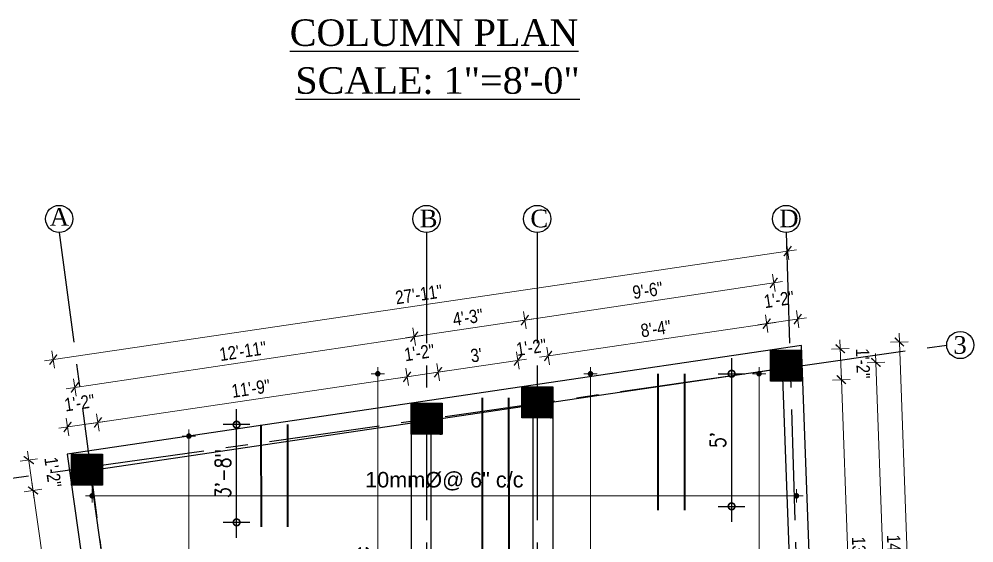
# Model space of a CAD drawing. Header units: inches. Extents: x -9998782 to 66725, y -6520505 to 8308.
# Drawn here: x -4999914.1 to -4999482.8, y -3258080.6 to -3257843.9 of the extents above; entities that cross this region are included whole.
import ezdxf
from ezdxf.enums import TextEntityAlignment as Align

# ---------------------------------------------------------------- set-up
doc = ezdxf.new("R2010")
doc.units = ezdxf.units.IN
doc.header["$LTSCALE"] = 2
doc.header["$MEASUREMENT"] = 0
doc.header["$PDMODE"] = 34
doc.linetypes.add('ACAD_ISO02W100', pattern=[15, 12, -3])
doc.linetypes.add('CENTER', pattern=[2, 1.25, -0.25, 0.25, -0.25])
doc.layers.get('0').update_dxf_attribs({"linetype": 'CONTINUOUS'})
doc.layers.get('DEFPOINTS').update_dxf_attribs({"color": 141, "linetype": 'CONTINUOUS'})
for name, color, linetype, lineweight in [('1', 7, 'CONTINUOUS', 13), ('DIM 1-100', 4, 'CONTINUOUS', 13), ('DIM_LINE', 173, 'CONTINUOUS', 20), ('HATCH', 60, 'ACAD_ISO02W100', 13), ('ST-REINFOR', 201, 'CONTINUOUS', 40), ('TEXT', 181, 'CONTINUOUS', 25), ('Toilet', 7, 'CONTINUOUS', 25)]:
    doc.layers.add(name, color=color, linetype=linetype, lineweight=lineweight)
for name, color, linetype in [('A-Hatch', 7, 'CONTINUOUS'), ('column', 4, 'CONTINUOUS'), ('WAll', 20, 'CONTINUOUS')]:
    doc.layers.add(name, color=color, linetype=linetype)
doc.styles.add('ordinary', font='times.ttf')
doc.styles.add('ramon', font='arial.ttf')
doc.styles.add('ROMANS', font='Romans.shx', dxfattribs={"width": 0.8})
doc.styles.get("Standard").update_dxf_attribs({"font": 'ARIALN.TTF'})
doc.dimstyles.new('1 by 96', dxfattribs={"dimtxt": 6, "dimasz": 4, "dimexe": 4, "dimexo": 4, "dimgap": 2, "dimtad": 1, "dimdec": 0, "dimzin": 0, "dimdsep": 46, "dimlunit": 4, "dimtxsty": 'Standard', "dimblk": 'ARCHTICK', "dimcen": 0, "dimdle": 4, "dimadec": 0, "dimazin": 0, "dimtfac": 1, "dimtdec": 0, "dimtix": 1, "dimtofl": 0, "dimtmove": 1, "dimatfit": 3, "dimldrblk": 'ARCHTICK', "dimfxl": 4, "dimfxlon": 1, "dimtolj": 1, "dimtzin": 0, "dimlwd": -1, "dimlwe": -1, "dimarcsym": 0})
doc.dimstyles.new('8 SCALE', dxfattribs={"dimscale": 0, "dimtxt": 7, "dimasz": 6, "dimexe": 6, "dimexo": 2, "dimgap": 2, "dimtad": 1, "dimdec": 0, "dimzin": 0, "dimdsep": 46, "dimlunit": 4, "dimtxsty": 'ROMANS', "dimblk": 'DOTSMALL', "dimcen": 0, "dimdle": 7, "dimclrd": 8, "dimclre": 8, "dimclrt": 3, "dimadec": 0, "dimazin": 0, "dimtfac": 1, "dimtdec": 0, "dimtofl": 0, "dimtmove": 2, "dimatfit": 3, "dimfxl": 6, "dimfxlon": 1, "dimtolj": 1, "dimtzin": 0, "dimarcsym": 0})
doc.dimstyles.new('S8', dxfattribs={"dimtxt": 7, "dimasz": 2, "dimexe": 6, "dimexo": 18, "dimgap": 1.9375, "dimtad": 1, "dimdec": 1, "dimzin": 3, "dimdsep": 46, "dimlunit": 4, "dimtxsty": 'ramon', "dimblk": 'dot 2', "dimcen": 0.09375, "dimse1": 1, "dimse2": 1, "dimclrd": 1, "dimclre": 1, "dimclrt": 256, "dimadec": 0, "dimazin": 0, "dimtfac": 0.75, "dimtdec": 1, "dimtix": 1, "dimtmove": 1, "dimatfit": 3, "dimldrblk": 'DOT', "dimfxl": 1, "dimtolj": 1, "dimtzin": 0, "dimlwd": 9, "dimlwe": 9, "dimarcsym": 0})

# ---------------------------------------------------------------- blocks, each defined once
blk = doc.blocks.new('_ArchTick')
at = {"color": 0, "linetype": 'ByBlock', "const_width": 0.15}
blk.add_lwpolyline([(-0.5, -0.5), (0.5, 0.5)], dxfattribs=at)
blk = doc.blocks.new('*D639')
at = {"layer": 'DEFPOINTS', "color": 0, "ltscale": 0.5}
for p in [(-4999907.8, -3258056.93), (-4999890.4, -3258054.48), (-4999872.54, -3258167.23)]:
    blk.add_point(p, dxfattribs=at)
at = {"layer": 'DIM 1-100', "color": 0, "ltscale": 0.5}
for p, q in [((-4999891.32, -3258173.91), (-4999908.36, -3258052.97)), ((-4999903.84, -3258056.38), (-4999911.76, -3258057.49)), ((-4999887.92, -3258169.39), (-4999895.84, -3258170.51))]:
    blk.add_line(p, q, dxfattribs=at)
at = {"layer": 'DIM 1-100', "color": 0, "ltscale": 0.5, "xscale": 4, "yscale": 4, "zscale": 4}
for p, rotation in [((-4999907.8, -3258056.93), 98.01894551890386), ((-4999891.88, -3258169.95), 278.0189455189039)]:
    blk.add_blockref('_ArchTick', p, dxfattribs=dict(at, rotation=rotation))
at = {"layer": 'DIM 1-100', "color": 0, "ltscale": 0.5, "insert": (-4999894.82, -3258112.74), "char_height": 6, "attachment_point": 5, "rotation": 278.0189}
blk.add_mtext('\\A1;9\'-6"', dxfattribs=at)
blk = doc.blocks.new('*D640')
at = {"layer": 'DEFPOINTS', "color": 0, "ltscale": 0.5}
for p in [(-4999909.73, -3258043.21), (-4999890.4, -3258040.48), (-4999890.4, -3258054.48)]:
    blk.add_point(p, dxfattribs=at)
at = {"layer": 'DIM 1-100', "color": 0, "ltscale": 0.5}
for p, q in [((-4999907.24, -3258060.89), (-4999910.29, -3258039.25)), ((-4999905.77, -3258042.65), (-4999913.69, -3258043.76)), ((-4999903.84, -3258056.38), (-4999911.76, -3258057.49))]:
    blk.add_line(p, q, dxfattribs=at)
at = {"layer": 'DIM 1-100', "color": 0, "ltscale": 0.5, "xscale": 4, "yscale": 4, "zscale": 4}
for p, rotation in [((-4999909.73, -3258043.21), 98.01894551890386), ((-4999907.8, -3258056.93), 278.0189455189039)]:
    blk.add_blockref('_ArchTick', p, dxfattribs=dict(at, rotation=rotation))
at = {"layer": 'DIM 1-100', "color": 0, "ltscale": 0.5, "insert": (-4999898.84, -3258048.67), "char_height": 6, "attachment_point": 5, "rotation": 278.0189}
blk.add_mtext('\\A1;1\'-2"', dxfattribs=at)
blk = doc.blocks.new('*D645')
at = {"layer": 'DEFPOINTS', "color": 0, "ltscale": 0.5}
for p in [(-4999883.4, -3258047.48), (-4999923.03, -3258053.07), (-4999865.54, -3258174.23)]:
    blk.add_point(p, dxfattribs=at)
at = {"layer": 'DIM 1-100', "color": 0, "ltscale": 0.5}
for p, q in [((-4999919.07, -3258052.51), (-4999926.99, -3258053.62)), ((-4999904.61, -3258183.77), (-4999923.59, -3258049.1)), ((-4999901.21, -3258179.25), (-4999909.13, -3258180.37))]:
    blk.add_line(p, q, dxfattribs=at)
at = {"layer": 'DIM 1-100', "color": 0, "ltscale": 0.5, "xscale": 4, "yscale": 4, "zscale": 4}
for p, rotation in [((-4999923.03, -3258053.07), 98.01894551879843), ((-4999905.17, -3258179.81), 278.0189455187984)]:
    blk.add_blockref('_ArchTick', p, dxfattribs=dict(at, rotation=rotation))
at = {"layer": 'DIM 1-100', "color": 0, "ltscale": 0.5, "insert": (-4999909.09, -3258115.73), "char_height": 6, "attachment_point": 5, "rotation": 278.0189}
blk.add_mtext('\\A1;10\'-8"', dxfattribs=at)
blk = doc.blocks.new('*D646')
at = {"layer": 'DEFPOINTS', "color": 0, "ltscale": 0.5}
for p in [(-4999892.37, -3258040.48), (-4999852.33, -3258324.73), (-4999899, -3258331.3)]:
    blk.add_point(p, dxfattribs=at)
at = {"layer": 'DIM 1-100', "color": 0, "ltscale": 0.5}
for p, q in [((-4999939.6, -3258043.1), (-4999898.44, -3258335.26)), ((-4999935.08, -3258046.5), (-4999943.01, -3258047.62)), ((-4999895.04, -3258330.74), (-4999902.96, -3258331.86))]:
    blk.add_line(p, q, dxfattribs=at)
at = {"layer": 'DIM 1-100', "color": 0, "ltscale": 0.5, "xscale": 4, "yscale": 4, "zscale": 4}
for p, rotation in [((-4999939.04, -3258047.06), 98.01894551889016), ((-4999899, -3258331.3), 278.0189455188902)]:
    blk.add_blockref('_ArchTick', p, dxfattribs=dict(at, rotation=rotation))
at = {"layer": 'DIM 1-100', "color": 0, "ltscale": 0.5, "insert": (-4999914.01, -3258188.47), "char_height": 6, "attachment_point": 5, "rotation": 278.0189}
blk.add_mtext('\\A1;23\'-11"', dxfattribs=at)
blk = doc.blocks.new('*D653')
at = {"layer": 'DEFPOINTS', "color": 0, "ltscale": 0.5}
for p in [(-4999560.65, -3258007.54), (-4999542.69, -3258006.88), (-4999554.16, -3258167.23)]:
    blk.add_point(p, dxfattribs=at)
at = {"layer": 'DIM 1-100', "color": 0, "ltscale": 0.5}
for p, q in [((-4999536.65, -3258170.58), (-4999542.84, -3258002.88)), ((-4999546.69, -3258007.03), (-4999538.69, -3258006.73)), ((-4999540.79, -3258166.73), (-4999532.8, -3258166.44))]:
    blk.add_line(p, q, dxfattribs=at)
at = {"layer": 'DIM 1-100', "color": 0, "ltscale": 0.5, "xscale": 4, "yscale": 4, "zscale": 4}
for p, rotation in [((-4999542.69, -3258006.88), 92.11435361990641), ((-4999536.79, -3258166.58), 272.1143536199064)]:
    blk.add_blockref('_ArchTick', p, dxfattribs=dict(at, rotation=rotation))
at = {"layer": 'DIM 1-100', "color": 0, "ltscale": 0.5, "insert": (-4999534.68, -3258086.55), "char_height": 6, "attachment_point": 5, "rotation": 272.1144}
blk.add_mtext('\\A1;13\'-4"', dxfattribs=at)
blk = doc.blocks.new('*D654')
at = {"layer": 'DEFPOINTS', "color": 0, "ltscale": 0.5}
for p in [(-4999560.65, -3257993.54), (-4999543.21, -3257992.9), (-4999560.65, -3258007.54)]:
    blk.add_point(p, dxfattribs=at)
at = {"layer": 'DIM 1-100', "color": 0, "ltscale": 0.5}
for p, q in [((-4999542.54, -3258010.88), (-4999543.35, -3257988.9)), ((-4999547.2, -3257993.05), (-4999539.21, -3257992.75)), ((-4999546.69, -3258007.03), (-4999538.69, -3258006.73))]:
    blk.add_line(p, q, dxfattribs=at)
at = {"layer": 'DIM 1-100', "color": 0, "ltscale": 0.5, "xscale": 4, "yscale": 4, "zscale": 4}
for p, rotation in [((-4999543.21, -3257992.9), 92.11435361990641), ((-4999542.69, -3258006.88), 272.1143536199064)]:
    blk.add_blockref('_ArchTick', p, dxfattribs=dict(at, rotation=rotation))
at = {"layer": 'DIM 1-100', "color": 0, "ltscale": 0.5, "insert": (-4999532.93, -3257999.52), "char_height": 6, "attachment_point": 5, "rotation": 272.1144}
blk.add_mtext('\\A1;1\'-2"', dxfattribs=at)
blk = doc.blocks.new('*D656')
at = {"layer": 'DEFPOINTS', "color": 0, "ltscale": 0.5}
for p in [(-4999567.65, -3258000.54), (-4999527.11, -3257999.05), (-4999561.16, -3258174.23)]:
    blk.add_point(p, dxfattribs=at)
at = {"layer": 'DIM 1-100', "color": 0, "ltscale": 0.5}
for p, q in [((-4999520.55, -3258176.73), (-4999527.26, -3257995.05)), ((-4999531.1, -3257999.19), (-4999523.11, -3257998.9)), ((-4999524.69, -3258172.88), (-4999516.7, -3258172.58))]:
    blk.add_line(p, q, dxfattribs=at)
at = {"layer": 'DIM 1-100', "color": 0, "ltscale": 0.5, "xscale": 4, "yscale": 4, "zscale": 4}
for p, rotation in [((-4999527.11, -3257999.05), 92.11435361969787), ((-4999520.7, -3258172.73), 272.1143536196979)]:
    blk.add_blockref('_ArchTick', p, dxfattribs=dict(at, rotation=rotation))
at = {"layer": 'DIM 1-100', "color": 0, "ltscale": 0.5, "insert": (-4999518.84, -3258085.7), "char_height": 6, "attachment_point": 5, "rotation": 272.1144}
blk.add_mtext('\\A1;14\'-6"', dxfattribs=at)
blk = doc.blocks.new('*D657')
at = {"layer": 'DEFPOINTS', "color": 0, "ltscale": 0.5}
for p in [(-4999560.65, -3257991.48), (-4999516.48, -3257989.84), (-4999548.35, -3258324.73)]:
    blk.add_point(p, dxfattribs=at)
at = {"layer": 'DIM 1-100', "color": 0, "ltscale": 0.5}
for p, q in [((-4999504.03, -3258327.09), (-4999516.62, -3257985.85)), ((-4999520.47, -3257989.99), (-4999512.48, -3257989.7)), ((-4999508.17, -3258323.24), (-4999500.18, -3258322.95))]:
    blk.add_line(p, q, dxfattribs=at)
at = {"layer": 'DIM 1-100', "color": 0, "ltscale": 0.5, "xscale": 4, "yscale": 4, "zscale": 4}
for p, rotation in [((-4999516.48, -3257989.84), 92.11435361988767), ((-4999504.17, -3258323.1), 272.1143536198877)]:
    blk.add_blockref('_ArchTick', p, dxfattribs=dict(at, rotation=rotation))
at = {"layer": 'DIM 1-100', "color": 0, "ltscale": 0.5, "insert": (-4999505.27, -3258156.28), "char_height": 6, "attachment_point": 5, "rotation": 272.1144}
blk.add_mtext('\\A1;27\'-9"', dxfattribs=at)
blk = doc.blocks.new('*D658')
at = {"layer": 'DEFPOINTS', "color": 0, "ltscale": 0.5}
for p in [(-4999738.86, -3258005.57), (-4999737.09, -3258017.54), (-4999876.4, -3258040.48)]:
    blk.add_point(p, dxfattribs=at)
at = {"layer": 'DIM 1-100', "color": 0, "ltscale": 0.5}
for p, q in [((-4999882.47, -3258026.79), (-4999734.91, -3258004.99)), ((-4999738.28, -3258009.53), (-4999739.45, -3258001.61)), ((-4999877.93, -3258030.16), (-4999879.09, -3258022.24))]:
    blk.add_line(p, q, dxfattribs=at)
at = {"layer": 'DIM 1-100', "color": 0, "ltscale": 0.5, "xscale": 4, "yscale": 4, "zscale": 4}
for p, rotation in [((-4999738.86, -3258005.57), 8.403880657176396), ((-4999878.51, -3258026.2), 188.4038806571764)]:
    blk.add_blockref('_ArchTick', p, dxfattribs=dict(at, rotation=rotation))
at = {"layer": 'DIM 1-100', "color": 0, "ltscale": 0.5, "insert": (-4999809.43, -3258010.88), "char_height": 6, "attachment_point": 5, "rotation": 8.4039}
blk.add_mtext('\\A1;11\'-9"', dxfattribs=at)
blk = doc.blocks.new('*D659')
at = {"layer": 'DEFPOINTS', "color": 0, "ltscale": 0.5}
for p in [(-4999724.86, -3258003.5), (-4999737.09, -3258017.54), (-4999723.09, -3258015.47)]:
    blk.add_point(p, dxfattribs=at)
at = {"layer": 'DIM 1-100', "color": 0, "ltscale": 0.5}
for p, q in [((-4999724.28, -3258007.46), (-4999725.45, -3257999.54)), ((-4999742.82, -3258006.15), (-4999720.91, -3258002.92)), ((-4999738.28, -3258009.53), (-4999739.45, -3258001.61))]:
    blk.add_line(p, q, dxfattribs=at)
at = {"layer": 'DIM 1-100', "color": 0, "ltscale": 0.5, "xscale": 4, "yscale": 4, "zscale": 4}
for p, rotation in [((-4999724.86, -3258003.5), 8.403880657176396), ((-4999738.86, -3258005.57), 188.4038806571764)]:
    blk.add_blockref('_ArchTick', p, dxfattribs=dict(at, rotation=rotation))
at = {"layer": 'DIM 1-100', "color": 0, "ltscale": 0.5, "insert": (-4999733.33, -3257994.62), "char_height": 6, "attachment_point": 5, "rotation": 8.4039}
blk.add_mtext('\\A1;1\'-2"', dxfattribs=at)
blk = doc.blocks.new('*D660')
at = {"layer": 'DEFPOINTS', "color": 0, "ltscale": 0.5}
for p in [(-4999688.86, -3257998.18), (-4999687.09, -3258010.16), (-4999723.09, -3258015.47)]:
    blk.add_point(p, dxfattribs=at)
at = {"layer": 'DIM 1-100', "color": 0, "ltscale": 0.5}
for p, q in [((-4999688.28, -3258002.14), (-4999689.45, -3257994.23)), ((-4999728.82, -3258004.09), (-4999684.91, -3257997.6)), ((-4999724.28, -3258007.46), (-4999725.45, -3257999.54))]:
    blk.add_line(p, q, dxfattribs=at)
at = {"layer": 'DIM 1-100', "color": 0, "ltscale": 0.5, "xscale": 4, "yscale": 4, "zscale": 4}
for p, rotation in [((-4999688.86, -3257998.18), 8.403880657176396), ((-4999724.86, -3258003.5), 188.4038806571764)]:
    blk.add_blockref('_ArchTick', p, dxfattribs=dict(at, rotation=rotation))
at = {"layer": 'DIM 1-100', "color": 0, "ltscale": 0.5, "insert": (-4999707.6, -3257995.83), "char_height": 6, "attachment_point": 5, "rotation": 8.4039}
blk.add_mtext("\\A1;3'", dxfattribs=at)
blk = doc.blocks.new('*D661')
at = {"layer": 'DEFPOINTS', "color": 0, "ltscale": 0.5}
for p in [(-4999576.42, -3257981.57), (-4999574.65, -3257993.54), (-4999673.09, -3258010.16)]:
    blk.add_point(p, dxfattribs=at)
at = {"layer": 'DIM 1-100', "color": 0, "ltscale": 0.5}
for p, q in [((-4999575.84, -3257985.53), (-4999577.01, -3257977.61)), ((-4999679.12, -3257996.74), (-4999572.46, -3257980.99)), ((-4999674.58, -3258000.12), (-4999675.75, -3257992.2))]:
    blk.add_line(p, q, dxfattribs=at)
at = {"layer": 'DIM 1-100', "color": 0, "ltscale": 0.5, "xscale": 4, "yscale": 4, "zscale": 4}
for p, rotation in [((-4999576.42, -3257981.57), 8.403880657176396), ((-4999675.16, -3257996.16), 188.4038806571764)]:
    blk.add_blockref('_ArchTick', p, dxfattribs=dict(at, rotation=rotation))
at = {"layer": 'DIM 1-100', "color": 0, "ltscale": 0.5, "insert": (-4999626.53, -3257983.86), "char_height": 6, "attachment_point": 5, "rotation": 8.4039}
blk.add_mtext('\\A1;8\'-4"', dxfattribs=at)
blk = doc.blocks.new('*D662')
at = {"layer": 'DEFPOINTS', "color": 0, "ltscale": 0.5}
for p in [(-4999562.42, -3257979.5), (-4999560.65, -3257991.48), (-4999574.65, -3257993.54)]:
    blk.add_point(p, dxfattribs=at)
at = {"layer": 'DIM 1-100', "color": 0, "ltscale": 0.5}
for p, q in [((-4999580.38, -3257982.16), (-4999558.46, -3257978.92)), ((-4999575.84, -3257985.53), (-4999577.01, -3257977.61)), ((-4999561.84, -3257983.46), (-4999563.01, -3257975.55))]:
    blk.add_line(p, q, dxfattribs=at)
at = {"layer": 'DIM 1-100', "color": 0, "ltscale": 0.5, "xscale": 4, "yscale": 4, "zscale": 4}
for p, rotation in [((-4999576.42, -3257981.57), 188.4038806571764), ((-4999562.42, -3257979.5), 8.403880657176396)]:
    blk.add_blockref('_ArchTick', p, dxfattribs=dict(at, rotation=rotation))
at = {"layer": 'DIM 1-100', "color": 0, "ltscale": 0.5, "insert": (-4999570.89, -3257970.62), "char_height": 6, "attachment_point": 5, "rotation": 8.4039}
blk.add_mtext('\\A1;1\'-2"', dxfattribs=at)
blk = doc.blocks.new('*D663')
at = {"layer": 'DEFPOINTS', "color": 0, "ltscale": 0.5}
for p in [(-4999892.21, -3258028.22), (-4999890.4, -3258040.48), (-4999876.4, -3258040.48)]:
    blk.add_point(p, dxfattribs=at)
at = {"layer": 'DIM 1-100', "color": 0, "ltscale": 0.5}
for p, q in [((-4999877.93, -3258030.16), (-4999879.09, -3258022.24)), ((-4999874.55, -3258025.62), (-4999896.17, -3258028.81)), ((-4999891.63, -3258032.18), (-4999892.8, -3258024.27))]:
    blk.add_line(p, q, dxfattribs=at)
at = {"layer": 'DIM 1-100', "color": 0, "ltscale": 0.5, "xscale": 4, "yscale": 4, "zscale": 4}
for p, rotation in [((-4999892.21, -3258028.22), 188.4038806571764), ((-4999878.51, -3258026.2), 8.403880657176357)]:
    blk.add_blockref('_ArchTick', p, dxfattribs=dict(at, rotation=rotation))
at = {"layer": 'DIM 1-100', "color": 0, "ltscale": 0.5, "insert": (-4999886.83, -3258017.3), "char_height": 6, "attachment_point": 5, "rotation": 8.4039}
blk.add_mtext('\\A1;1\'-2"', dxfattribs=at)
blk = doc.blocks.new('*D664')
at = {"layer": 'DEFPOINTS', "color": 0, "ltscale": 0.5}
for p in [(-4999888.95, -3258010.38), (-4999730.09, -3258024.54), (-4999883.4, -3258047.48)]:
    blk.add_point(p, dxfattribs=at)
at = {"layer": 'DIM 1-100', "color": 0, "ltscale": 0.5}
for p, q in [((-4999735.05, -3257991.39), (-4999736.24, -3257983.48)), ((-4999731.69, -3257986.84), (-4999892.91, -3258010.97)), ((-4999888.36, -3258014.33), (-4999889.54, -3258006.42))]:
    blk.add_line(p, q, dxfattribs=at)
at = {"layer": 'DIM 1-100', "color": 0, "ltscale": 0.5, "xscale": 4, "yscale": 4, "zscale": 4}
for p, rotation in [((-4999735.65, -3257987.44), 8.510423086332324), ((-4999888.95, -3258010.38), 188.5104230863323)]:
    blk.add_blockref('_ArchTick', p, dxfattribs=dict(at, rotation=rotation))
at = {"layer": 'DIM 1-100', "color": 0, "ltscale": 0.5, "insert": (-4999813.04, -3257993.95), "char_height": 6, "attachment_point": 5, "rotation": 8.5104}
blk.add_mtext('\\A1;12\'-11"', dxfattribs=at)
blk = doc.blocks.new('*D665')
at = {"layer": 'DEFPOINTS', "color": 0, "ltscale": 0.5}
for p in [(-4999685.66, -3257979.96), (-4999680.09, -3258017.16), (-4999730.09, -3258024.54)]:
    blk.add_point(p, dxfattribs=at)
at = {"layer": 'DIM 1-100', "color": 0, "ltscale": 0.5}
for p, q in [((-4999739.6, -3257988.03), (-4999681.7, -3257979.37)), ((-4999685.07, -3257983.91), (-4999686.25, -3257976)), ((-4999735.05, -3257991.39), (-4999736.24, -3257983.48))]:
    blk.add_line(p, q, dxfattribs=at)
at = {"layer": 'DIM 1-100', "color": 0, "ltscale": 0.5, "xscale": 4, "yscale": 4, "zscale": 4}
for p, rotation in [((-4999685.66, -3257979.96), 8.510423086342314), ((-4999735.65, -3257987.44), 188.5104230863423)]:
    blk.add_blockref('_ArchTick', p, dxfattribs=dict(at, rotation=rotation))
at = {"layer": 'DIM 1-100', "color": 0, "ltscale": 0.5, "insert": (-4999711.4, -3257978.69), "char_height": 6, "attachment_point": 5, "rotation": 8.5104}
blk.add_mtext('\\A1;4\'-3"', dxfattribs=at)
blk = doc.blocks.new('*D666')
at = {"layer": 'DEFPOINTS', "color": 0, "ltscale": 0.5}
for p in [(-4999573.25, -3257963.14), (-4999567.65, -3258000.54), (-4999680.09, -3258017.16)]:
    blk.add_point(p, dxfattribs=at)
at = {"layer": 'DIM 1-100', "color": 0, "ltscale": 0.5}
for p, q in [((-4999572.66, -3257967.09), (-4999573.84, -3257959.18)), ((-4999689.62, -3257980.55), (-4999569.29, -3257962.54)), ((-4999685.07, -3257983.91), (-4999686.25, -3257976))]:
    blk.add_line(p, q, dxfattribs=at)
at = {"layer": 'DIM 1-100', "color": 0, "ltscale": 0.5, "xscale": 4, "yscale": 4, "zscale": 4}
for p, rotation in [((-4999573.25, -3257963.14), 8.510423086342314), ((-4999685.66, -3257979.96), 188.5104230863423)]:
    blk.add_blockref('_ArchTick', p, dxfattribs=dict(at, rotation=rotation))
at = {"layer": 'DIM 1-100', "color": 0, "ltscale": 0.5, "insert": (-4999630.2, -3257966.54), "char_height": 6, "attachment_point": 5, "rotation": 8.5104}
blk.add_mtext('\\A1;9\'-6"', dxfattribs=at)
blk = doc.blocks.new('*D667')
at = {"layer": 'DEFPOINTS', "color": 0, "ltscale": 0.5}
for p in [(-4999560.65, -3257991.48), (-4999898.68, -3257997.79), (-4999892.37, -3258040.48)]:
    blk.add_point(p, dxfattribs=at)
at = {"layer": 'DIM 1-100', "color": 0, "ltscale": 0.5}
for p, q in [((-4999566.38, -3257952.74), (-4999567.54, -3257944.82)), ((-4999563, -3257948.19), (-4999902.64, -3257998.37)), ((-4999898.1, -3258001.74), (-4999899.27, -3257993.83))]:
    blk.add_line(p, q, dxfattribs=at)
at = {"layer": 'DIM 1-100', "color": 0, "ltscale": 0.5, "xscale": 4, "yscale": 4, "zscale": 4}
for p, rotation in [((-4999566.96, -3257948.78), 8.403880655919362), ((-4999898.68, -3257997.79), 188.4038806559193)]:
    blk.add_blockref('_ArchTick', p, dxfattribs=dict(at, rotation=rotation))
at = {"layer": 'DIM 1-100', "color": 0, "ltscale": 0.5, "insert": (-4999733.55, -3257968.32), "char_height": 6, "attachment_point": 5, "rotation": 8.4039}
blk.add_mtext('\\A1;27\'-11"', dxfattribs=at)
blk = doc.blocks.new('*D668')
at = {"layer": 'DEFPOINTS', "color": 0, "ltscale": 0.5}
for p in [(-4999675.16, -3257996.16), (-4999687.09, -3258010.16), (-4999673.09, -3258010.16)]:
    blk.add_point(p, dxfattribs=at)
at = {"layer": 'DIM 1-100', "color": 0, "ltscale": 0.5}
for p, q in [((-4999674.58, -3258000.12), (-4999675.75, -3257992.2)), ((-4999688.28, -3258002.14), (-4999689.45, -3257994.23))]:
    blk.add_line(p, q, dxfattribs=at)
at = {"layer": 'DIM 1-100', "color": 0, "ltscale": 0.5, "insert": (-4999682.74, -3257992.21), "char_height": 6, "attachment_point": 5, "rotation": 8.4039}
blk.add_mtext('\\A1;1\'-2"', dxfattribs=at)
blk = doc.blocks.new('_DOTSMALL')
at = {"color": 0, "linetype": 'ByBlock', "const_width": 0.5}
blk.add_lwpolyline([(-0.0625, 0, 1), (0.0625, 0, 1)], format="xyb", close=True, dxfattribs=at)
blk = doc.blocks.new('*D669')
at = {"color": 8, "lineweight": -2, "ltscale": 0.5}
for p, q in [((-4999815.88, -3258078.36), (-4999815.88, -3258020.2)), ((-4999809.88, -3258027.2), (-4999821.88, -3258027.2)), ((-4999809.88, -3258071.36), (-4999821.88, -3258071.36))]:
    blk.add_line(p, q, dxfattribs=at)
at = {"layer": 'DEFPOINTS', "color": 0, "ltscale": 0.5}
for p in [(-4999815.88, -3258027.2), (-4999800.01, -3258027.2), (-4999800.01, -3258071.36)]:
    blk.add_point(p, dxfattribs=at)
at = {"color": 8, "lineweight": -2, "ltscale": 0.5, "xscale": 6, "yscale": 6, "zscale": 6}
for p, rotation in [((-4999815.88, -3258027.2), 90), ((-4999815.88, -3258071.36), 270)]:
    blk.add_blockref('_DOTSMALL', p, dxfattribs=dict(at, rotation=rotation))
at = {"color": 3, "ltscale": 0.5, "insert": (-4999822.05, -3258049.28), "char_height": 7, "attachment_point": 5, "rotation": 90, "style": 'ROMANS'}
blk.add_mtext('\\A1;3\'-8"', dxfattribs=at)
blk = doc.blocks.new('*D673')
at = {"color": 8, "lineweight": -2, "ltscale": 0.5}
for p, q in [((-4999592.28, -3257997.19), (-4999592.28, -3258071.12)), ((-4999598.28, -3258004.19), (-4999586.28, -3258004.19)), ((-4999598.28, -3258064.12), (-4999586.28, -3258064.12))]:
    blk.add_line(p, q, dxfattribs=at)
at = {"layer": 'DEFPOINTS', "color": 0, "ltscale": 0.5}
for p in [(-4999613.61, -3258004.19), (-4999613.55, -3258064.12), (-4999592.28, -3258064.12)]:
    blk.add_point(p, dxfattribs=at)
at = {"color": 8, "lineweight": -2, "ltscale": 0.5, "xscale": 6, "yscale": 6, "zscale": 6}
for p, rotation in [((-4999592.28, -3258004.19), 90), ((-4999592.28, -3258064.12), 270)]:
    blk.add_blockref('_DOTSMALL', p, dxfattribs=dict(at, rotation=rotation))
at = {"color": 3, "ltscale": 0.5, "insert": (-4999598.45, -3258034.15), "char_height": 7, "attachment_point": 5, "rotation": 90, "style": 'ROMANS'}
blk.add_mtext("\\A1;5'", dxfattribs=at)
blk = doc.blocks.new('dot1')
at = {"layer": 'HATCH'}
h = blk.add_hatch(color=256, dxfattribs=at)
edge = h.paths.add_edge_path()
edge.add_arc((0, 0), 1, 0, 360)
for p, q in [((3, 0), (-3, 0)), ((0, 3), (0, -3))]:
    blk.add_line(p, q, dxfattribs=at)
blk.add_circle((0, 0), 1, dxfattribs=at)
blk = doc.blocks.new('dot 2')
at = {"layer": 'HATCH', "xscale": 0.5, "yscale": 0.5, "zscale": 0.5}
blk.add_blockref('dot1', (0, 0), dxfattribs=at)
blk = doc.blocks.new('*D684')
at = {"layer": 'DEFPOINTS', "color": 0}
for p in [(-4999562.11, -3258004.19), (-4999579.87, -3258321.59), (-4999573.81, -3258321.59)]:
    blk.add_point(p, dxfattribs=at)
at = {"layer": 'DIM_LINE', "color": 1, "lineweight": 9}
blk.add_line((-4999579.87, -3258006.19), (-4999579.87, -3258319.59), dxfattribs=at)
at = {"layer": 'DIM_LINE', "color": 1, "lineweight": 9, "xscale": 2, "yscale": 2, "zscale": 2}
for p, rotation in [((-4999579.87, -3258004.19), 90), ((-4999579.87, -3258321.59), 270)]:
    blk.add_blockref('dot 2', p, dxfattribs=dict(at, rotation=rotation))
at = {"layer": 'DIM_LINE', "insert": (-4999586.47, -3258162.89), "char_height": 7, "attachment_point": 5, "rotation": 90, "style": 'ramon'}
blk.add_mtext('\\A1;10mm%%C@ 6" c/c', dxfattribs=at)
blk = doc.blocks.new('_Dot')
at = {"layer": 'TEXT', "color": 0, "lineweight": -2}
blk.add_line((-0.5, 0), (-1, 0), dxfattribs=at)
at = {"layer": 'TEXT', "color": 0, "const_width": 0.5}
blk.add_lwpolyline([(-0.25, 0, 1), (0.25, 0, 1)], format="xyb", close=True, dxfattribs=at)
blk = doc.blocks.new('*D685')
at = {"layer": 'DEFPOINTS', "color": 0}
for p in [(-4999638.26, -3258004.19), (-4999656.03, -3258321.59), (-4999649.97, -3258321.59)]:
    blk.add_point(p, dxfattribs=at)
at = {"layer": 'DIM_LINE', "color": 1, "lineweight": 9}
blk.add_line((-4999656.03, -3258006.19), (-4999656.03, -3258319.59), dxfattribs=at)
at = {"layer": 'DIM_LINE', "color": 1, "lineweight": 9, "xscale": 2, "yscale": 2, "zscale": 2}
for p, rotation in [((-4999656.03, -3258004.19), 90), ((-4999656.03, -3258321.59), 270)]:
    blk.add_blockref('dot 2', p, dxfattribs=dict(at, rotation=rotation))
at = {"layer": 'DIM_LINE', "insert": (-4999662.62, -3258162.89), "char_height": 7, "attachment_point": 5, "rotation": 90, "style": 'ramon'}
blk.add_mtext('\\A1;10mm%%C@ 6" c/c', dxfattribs=at)
blk = doc.blocks.new('*D686')
at = {"layer": 'DEFPOINTS', "color": 0}
for p in [(-4999734.32, -3258004.19), (-4999752.08, -3258231.73), (-4999746.02, -3258231.73)]:
    blk.add_point(p, dxfattribs=at)
at = {"layer": 'DIM_LINE', "color": 1, "lineweight": 9}
blk.add_line((-4999752.08, -3258006.19), (-4999752.08, -3258229.73), dxfattribs=at)
at = {"layer": 'DIM_LINE', "color": 1, "lineweight": 9, "xscale": 2, "yscale": 2, "zscale": 2}
for p, rotation in [((-4999752.08, -3258004.19), 90), ((-4999752.08, -3258231.73), 270)]:
    blk.add_blockref('dot 2', p, dxfattribs=dict(at, rotation=rotation))
at = {"layer": 'DIM_LINE', "insert": (-4999758.68, -3258117.96), "char_height": 7, "attachment_point": 5, "rotation": 90, "style": 'ramon'}
blk.add_mtext('\\A1;10mm%%C@ 6" c/c', dxfattribs=at)
blk = doc.blocks.new('*D687')
at = {"layer": 'DEFPOINTS', "color": 0}
for p in [(-4999837.42, -3258032.36), (-4999850.2, -3258231.73), (-4999837.42, -3258231.73)]:
    blk.add_point(p, dxfattribs=at)
at = {"layer": 'DIM_LINE', "color": 1, "lineweight": 9}
blk.add_line((-4999837.42, -3258034.36), (-4999837.42, -3258229.73), dxfattribs=at)
at = {"layer": 'DIM_LINE', "color": 1, "lineweight": 9, "xscale": 2, "yscale": 2, "zscale": 2}
for p, rotation in [((-4999837.42, -3258032.36), 90), ((-4999837.42, -3258231.73), 270)]:
    blk.add_blockref('dot 2', p, dxfattribs=dict(at, rotation=rotation))
at = {"layer": 'DIM_LINE', "insert": (-4999844.02, -3258132.05), "char_height": 7, "attachment_point": 5, "rotation": 90, "style": 'ramon'}
blk.add_mtext('\\A1;10mm%%C@ 6" c/c', dxfattribs=at)
blk = doc.blocks.new('*D688')
at = {"layer": 'DEFPOINTS', "color": 0}
for p in [(-4999881.12, -3258059.36), (-4999562.97, -3258059.36), (-4999562.97, -3258059.42)]:
    blk.add_point(p, dxfattribs=at)
at = {"layer": 'DIM_LINE', "color": 1, "lineweight": 9}
blk.add_line((-4999879.12, -3258059.36), (-4999564.97, -3258059.36), dxfattribs=at)
at = {"layer": 'DIM_LINE', "color": 1, "lineweight": 9, "xscale": 2, "yscale": 2, "zscale": 2, "rotation": 180}
blk.add_blockref('dot 2', (-4999881.12, -3258059.36), dxfattribs=at)
at = {"layer": 'DIM_LINE', "color": 1, "lineweight": 9, "xscale": 2, "yscale": 2, "zscale": 2}
blk.add_blockref('dot 2', (-4999562.97, -3258059.36), dxfattribs=at)
at = {"layer": 'DIM_LINE', "insert": (-4999722.04, -3258052.77), "char_height": 7, "attachment_point": 5, "style": 'ramon'}
blk.add_mtext('\\A1;10mm%%C@ 6" c/c', dxfattribs=at)

msp = doc.modelspace()

# ---------------------------------------------------------------- hatches: boundary and pattern name
at = {"layer": 'A-Hatch', "ltscale": 0.5}
h = msp.add_hatch(dxfattribs=at)
h.set_pattern_fill('ANSI31', color=256)
h.set_pattern_definition([(45, (91858.061, 411.92654), (-0.0883883476483, 0.0883883476483), [])])
h.paths.add_polyline_path([(-4999560.65, -3257993.54), (-4999574.65, -3257993.54), (-4999574.65, -3258007.54), (-4999560.65, -3258007.54)])
h = msp.add_hatch(dxfattribs=at)
h.set_pattern_fill('ANSI31', color=256)
h.set_pattern_definition([(45, (91745.61997, 395.31491), (-0.0883883476483, 0.0883883476483), [])])
h.paths.add_polyline_path([(-4999673.09, -3258010.16), (-4999687.09, -3258010.16), (-4999687.09, -3258024.16), (-4999673.09, -3258024.16)])
h = msp.add_hatch(dxfattribs=at)
h.set_pattern_fill('ANSI31', color=256)
h.set_pattern_definition([(45, (91695.61997, 387.9281), (-0.0883883476483, 0.0883883476483), [])])
h.paths.add_polyline_path([(-4999723.09, -3258017.54), (-4999737.09, -3258017.54), (-4999737.09, -3258031.54), (-4999723.09, -3258031.54)])
h = msp.add_hatch(dxfattribs=at)
h.set_pattern_fill('ANSI31', color=256)
h.set_pattern_definition([(45, (91542.31297, 364.9877), (-0.0883883476483, 0.0883883476483), [])])
h.paths.add_polyline_path([(-4999876.4, -3258040.48), (-4999890.4, -3258040.48), (-4999890.4, -3258054.48), (-4999876.4, -3258054.48)])

# ---------------------------------------------------------------- linework, layer by layer
at = {"ltscale": 0.5}
for points in [[(-4999574.65, -3257993.54), (-4999560.65, -3257993.54), (-4999560.65, -3258007.54), (-4999574.65, -3258007.54)], [(-4999687.09, -3258010.16), (-4999673.09, -3258010.16), (-4999673.09, -3258024.16), (-4999687.09, -3258024.16)], [(-4999737.09, -3258017.54), (-4999723.09, -3258017.54), (-4999723.09, -3258031.54), (-4999737.09, -3258031.54)], [(-4999890.4, -3258040.48), (-4999876.4, -3258040.48), (-4999876.4, -3258054.48), (-4999890.4, -3258054.48)]]:
    msp.add_lwpolyline(points, close=True, dxfattribs=at)
for points in [[(-4999687.09, -3258315.73), (-4999557.69, -3258315.73), (-4999569.28, -3258001.85), (-4999685.78, -3258019.06)], [(-4999685.78, -3258019.06), (-4999882.21, -3258048.08), (-4999844.51, -3258315.73), (-4999838.33, -3258315.73)]]:
    msp.add_lwpolyline(points, dxfattribs=at)
at = {"layer": 'column', "color": 1}
for p, q in [((-4999737.09, -3258026.64), (-4999737.09, -3258167.23)), ((-4999728.09, -3258026.64), (-4999728.09, -3258167.23)), ((-4999682.09, -3258024.16), (-4999682.09, -3258310.73)), ((-4999673.09, -3258024.16), (-4999673.09, -3258310.73))]:
    msp.add_line(p, q, dxfattribs=at)
for points in [[(-4999687.09, -3258324.73), (-4999548.35, -3258324.73), (-4999560.65, -3257991.48), (-4999687.09, -3258010.16)], [(-4999687.09, -3258315.73), (-4999557.69, -3258315.73), (-4999569.28, -3258001.85), (-4999685.78, -3258019.06)], [(-4999687.09, -3258010.16), (-4999892.37, -3258040.48), (-4999852.33, -3258324.73), (-4999838.33, -3258324.73)], [(-4999685.78, -3258019.06), (-4999882.21, -3258048.08), (-4999844.51, -3258315.73), (-4999838.33, -3258315.73)]]:
    msp.add_lwpolyline(points, dxfattribs=at)
at = {"layer": 'ST-REINFOR'}
for p, q in [((-4999625.61, -3258004.2), (-4999625.55, -3258065.83)), ((-4999613.61, -3258004.19), (-4999613.55, -3258065.82)), ((-4999704.98, -3258015.03), (-4999704.77, -3258231.74)), ((-4999692.98, -3258015.02), (-4999692.77, -3258231.73)), ((-4999804.86, -3258027.21), (-4999804.81, -3258073.37)), ((-4999792.86, -3258027.2), (-4999792.81, -3258073.36))]:
    msp.add_line(p, q, dxfattribs=at)
at = {"layer": 'Toilet', "linetype": 'CENTER', "ltscale": 20}
for p, q in [((-4999895.99, -3257940.39), (-4999835.6, -3258398.53)), ((-4999730.09, -3257940.39), (-4999730.09, -3258398.53)), ((-4999680.09, -3257940.39), (-4999680.09, -3258398.53)), ((-4999567.65, -3257940.39), (-4999553.6, -3258398.53)), ((-4999959.34, -3258057.3), (-4999495.13, -3257991.22))]:
    msp.add_line(p, q, dxfattribs=at)
at = {"layer": 'Toilet'}
for centre in [(-4999895.99, -3257934.24), (-4999730.09, -3257934.24), (-4999680.09, -3257934.24), (-4999567.65, -3257934.24), (-4999488.98, -3257991.21)]:
    msp.add_circle(centre, 6.15, dxfattribs=at)

# ---------------------------------------------------------------- texts
at = {"layer": '1', "char_height": 8, "width": 20.1234, "attachment_point": 1, "style": 'ordinary'}
for s, insert in [('A', (-4999900.27, -3257929.29)), ('B', (-4999733.18, -3257930.03)), ('C', (-4999683.18, -3257930.03)), ('D', (-4999570.74, -3257930.03)), ('3', (-4999492.1, -3257987.17))]:
    msp.add_mtext(s, dxfattribs=dict(at, insert=insert))
at = {"layer": 'WAll', "style": 'ordinary'}
for s, p in [('%%UCOLUMN PLAN', (-4999726.68, -3257850.05)), ('%%USCALE: 1"=8\'-0"', (-4999725.1, -3257871.67))]:
    msp.add_text(s, height=12, dxfattribs=at).set_placement(p, align=Align.MIDDLE_CENTER)

# ---------------------------------------------------------------- dimensions: what is measured, and where the dimension line sits
at = {"ltscale": 0.5}
for base, p1, p2, picture, middle in [((-4999592.28, -3258064.12), (-4999613.61, -3258004.19), (-4999613.55, -3258064.12), '*D673', (-4999598.45, -3258034.15)), ((-4999815.88, -3258027.2), (-4999800.01, -3258071.36), (-4999800.01, -3258027.2), '*D669', (-4999822.05, -3258049.28))]:
    dim = msp.add_linear_dim(base=base, p1=p1, p2=p2, angle=90, dimstyle='8 SCALE', override={"dimscale": 1}, dxfattribs=at)
    dim.commit()
    dim.dimension.update_dxf_attribs({"geometry": picture, "text_midpoint": middle})
at = {"layer": 'DIM 1-100', "ltscale": 0.5}
for p1, p2, distance, picture, middle in [((-4999560.65, -3257991.48), (-4999892.37, -3258040.48), -43.16, '*D667', (-4999733.55, -3257968.32)), ((-4999730.09, -3258024.54), (-4999883.4, -3258047.48), -37.52, '*D664', (-4999813.04, -3257993.95)), ((-4999548.35, -3258324.73), (-4999560.65, -3257991.48), -44.21, '*D657', (-4999505.27, -3258156.28)), ((-4999892.37, -3258040.48), (-4999852.33, -3258324.73), -47.13, '*D646', (-4999914.01, -3258188.47))]:
    dim = msp.add_aligned_dim(p1=p1, p2=p2, distance=distance, dimstyle='1 by 96', dxfattribs=at)
    dim.commit()
    dim.dimension.update_dxf_attribs({"geometry": picture, "text_midpoint": middle})
for base, p1, p2, angle, picture, middle in [((-4999573.25, -3257963.14), (-4999680.09, -3258017.16), (-4999567.65, -3258000.54), 8.5104, '*D666', (-4999630.2, -3257966.54)), ((-4999685.66, -3257979.96), (-4999730.09, -3258024.54), (-4999680.09, -3258017.16), 8.5104, '*D665', (-4999711.4, -3257978.69)), ((-4999576.42, -3257981.57), (-4999673.09, -3258010.16), (-4999574.65, -3257993.54), 188.4039, '*D661', (-4999626.53, -3257983.86)), ((-4999675.16, -3257996.16), (-4999687.09, -3258010.16), (-4999673.09, -3258010.16), 188.4039, '*D668', (-4999682.74, -3257992.21)), ((-4999688.86, -3257998.18), (-4999723.09, -3258015.47), (-4999687.09, -3258010.16), 188.4039, '*D660', (-4999707.6, -3257995.83)), ((-4999527.11, -3257999.05), (-4999561.16, -3258174.23), (-4999567.65, -3258000.54), 272.1144, '*D656', (-4999518.84, -3258085.7)), ((-4999738.86, -3258005.57), (-4999876.4, -3258040.48), (-4999737.09, -3258017.54), 188.4039, '*D658', (-4999809.43, -3258010.88)), ((-4999542.69, -3258006.88), (-4999554.16, -3258167.23), (-4999560.65, -3258007.54), 272.1144, '*D653', (-4999534.68, -3258086.55)), ((-4999923.03, -3258053.07), (-4999865.54, -3258174.23), (-4999883.4, -3258047.48), 278.0189, '*D645', (-4999909.09, -3258115.73)), ((-4999907.8, -3258056.93), (-4999872.54, -3258167.23), (-4999890.4, -3258054.48), 278.0189, '*D639', (-4999894.82, -3258112.74))]:
    dim = msp.add_linear_dim(base=base, p1=p1, p2=p2, angle=angle, dimstyle='1 by 96', dxfattribs=at)
    dim.commit()
    dim.dimension.update_dxf_attribs({"geometry": picture, "text_midpoint": middle})
for base, p1, p2, angle, picture, middle in [((-4999562.42, -3257979.5), (-4999574.65, -3257993.54), (-4999560.65, -3257991.48), 188.4039, '*D662', (-4999570.15, -3257975.58)), ((-4999724.86, -3258003.5), (-4999737.09, -3258017.54), (-4999723.09, -3258015.47), 188.4039, '*D659', (-4999732.59, -3257999.58)), ((-4999543.21, -3257992.9), (-4999560.65, -3258007.54), (-4999560.65, -3257993.54), 272.1144, '*D654', (-4999537.94, -3257999.71)), ((-4999892.21, -3258028.22), (-4999876.4, -3258040.48), (-4999890.4, -3258040.48), 188.4039, '*D663', (-4999886.09, -3258022.25)), ((-4999909.73, -3258043.21), (-4999890.4, -3258054.48), (-4999890.4, -3258040.48), 278.0189, '*D640', (-4999903.8, -3258049.37))]:
    dim = msp.add_linear_dim(base=base, p1=p1, p2=p2, angle=angle, dimstyle='1 by 96', dxfattribs=at)
    dim.commit()
    dim.dimension.update_dxf_attribs({"geometry": picture, "text_midpoint": middle, "dimtype": 160})
at = {"layer": 'DIM_LINE'}
for base, p1, p2, picture, middle in [((-4999752.08, -3258231.73), (-4999734.32, -3258004.19), (-4999746.02, -3258231.73), '*D686', (-4999758.68, -3258117.96)), ((-4999656.03, -3258321.59), (-4999638.26, -3258004.19), (-4999649.97, -3258321.59), '*D685', (-4999662.62, -3258162.89)), ((-4999579.87, -3258321.59), (-4999562.11, -3258004.19), (-4999573.81, -3258321.59), '*D684', (-4999586.47, -3258162.89)), ((-4999837.42, -3258231.73), (-4999837.42, -3258032.36), (-4999850.2, -3258231.73), '*D687', (-4999844.02, -3258132.05))]:
    dim = msp.add_linear_dim(base=base, p1=p1, p2=p2, angle=90, text='10mm%%C@ 6" c/c', dimstyle='S8', dxfattribs=at)
    dim.commit()
    dim.dimension.update_dxf_attribs({"geometry": picture, "text_midpoint": middle})
dim = msp.add_linear_dim(base=(-4999562.97, -3258059.36), p1=(-4999881.12, -3258059.36), p2=(-4999562.97, -3258059.42), text='10mm%%C@ 6" c/c', dimstyle='S8', dxfattribs=at)
dim.commit()
dim.dimension.update_dxf_attribs({"geometry": '*D688', "text_midpoint": (-4999722.04, -3258059.36), "dimtype": 160})

doc.saveas('drawing.dxf')
